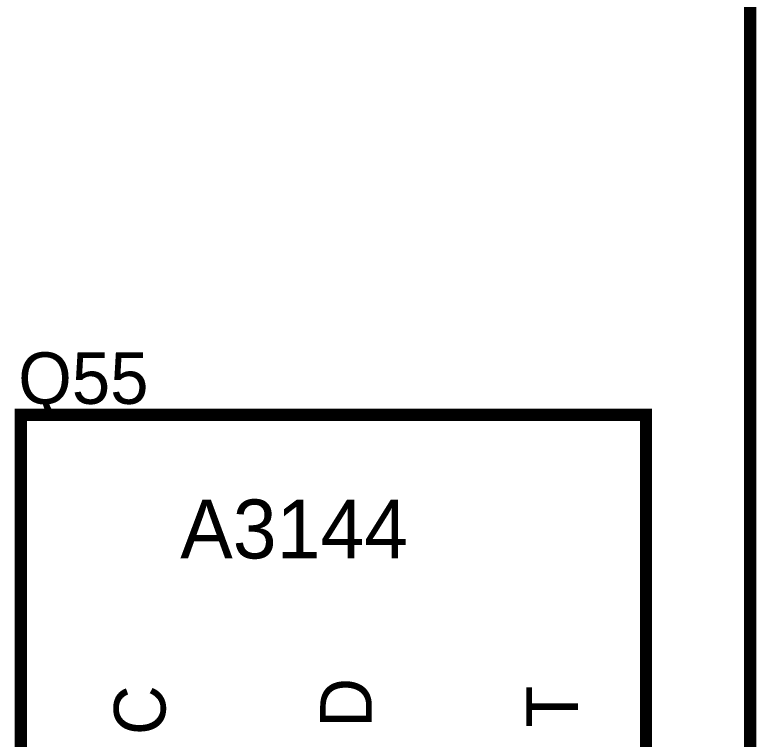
# Model space of a CAD drawing. Header units: inches. Extents: x 0 to 22.3, y 0 to 15.7.
# Drawn here: x 8.894 to 9.606, y 7.188 to 7.884 of the extents above; entities that cross this region are included whole.
import ezdxf

# ---------------------------------------------------------------- set-up
doc = ezdxf.new("R2010")
doc.units = ezdxf.units.IN
doc.header["$MEASUREMENT"] = 0
doc.layers.add('Sheet', color=255, linetype='Continuous')

msp = doc.modelspace()

# ---------------------------------------------------------------- linework, layer by layer
at = {"layer": 'Sheet'}
msp.add_lwpolyline([(9.40041, 13.89927, 0.0118, 0.0118, 0), (9.60021, 13.89927, 0.0118, 0.0118, 0), (9.60021, 12.49945, 0.0118, 0.0118, 0), (9.60021, 11.09962, 0.0118, 0.0118, 0), (9.60021, 9.69979, 0.0118, 0.0118, 0), (9.60021, 8.29996, 0.0118, 0.0118, 0), (9.60021, 6.89969, 0.0118, 0.0118, 0), (9.60021, 5.49986, 0.0118, 0.0118, 0), (9.60021, 4.00014, 0.0118, 0.0118, 0), (9.60021, 3.30001, 0.0118, 0.0118, 0), (9.40041, 3.30001, 0.0118, 0.0118, 0)], format="xyseb", dxfattribs=at)
for points in [[(8.90002, 7.49993, 0.0118, 0.0118, 0), (9.50031, 7.49993, 0.0118, 0.0118, 0), (9.50031, 7.00003, 0.0118, 0.0118, 0), (8.90002, 7.00003, 0.0118, 0.0118, 0), (8.90002, 7.49993, 0.0118, 0.0118, 0)], [(8.90002, 7.49993, 0.0039, 0.0039, 0), (8.90002, 7.00003, 0.0039, 0.0039, 0), (9.50031, 7.00003, 0.0039, 0.0039, 0), (9.50031, 7.49993, 0.0039, 0.0039, 0), (8.90002, 7.49993, 0.0039, 0.0039, 0), (8.90002, 7.49993, 0.0039, 0.0039, 0)]]:
    msp.add_lwpolyline(points, format="xyseb", close=True, dxfattribs=at)

# ---------------------------------------------------------------- texts
for s, height, p in [('Q55', 0.049505, (8.89737, 7.51054)), ('A3144', 0.056577, (9.05297, 7.36203))]:
    msp.add_text(s, height=height, dxfattribs=at).set_placement(p)
for s, p in [('D', (9.23685, 7.19937)), ('C', (9.03882, 7.1923)), ('T', (9.43489, 7.19937))]:
    msp.add_text(s, height=0.0495, rotation=90, dxfattribs=at).set_placement(p)

doc.saveas('drawing.dxf')
